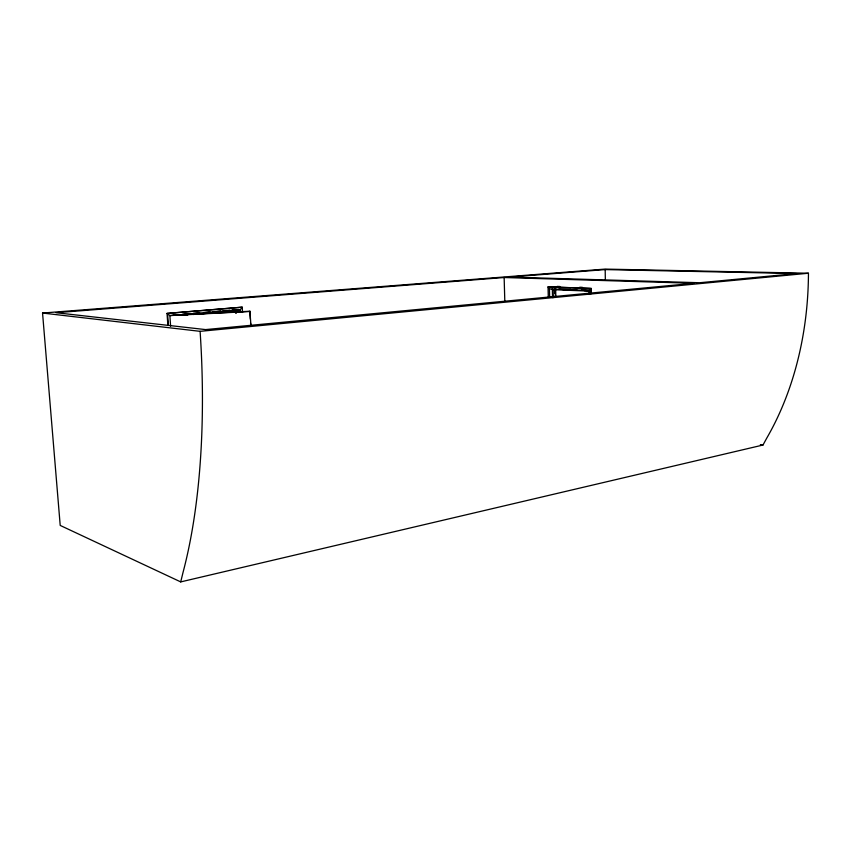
<?xml version="1.0" encoding="UTF-8"?>
<svg xmlns="http://www.w3.org/2000/svg" width="851" height="851" viewBox="0 0 851 851"><rect width="100%" height="100%" fill="white"/><g stroke="black" fill="none" stroke-linecap="round" stroke-linejoin="round"><path stroke-width="1.28" d="M180.71 581.903L183.114 572.095A388.375 139.362 83.6 0 0 200.102 331.337L808.45 273.235A272.809 194.911 87 0 1 766.879 437.903L762.985 445.03L180.71 581.903L60.208 525.429L42.55 313.051L605.008 269.097L808.45 273.235M589.137 294.457L589.062 290.478L591.222 288.404L591.317 293.68M555.341 296.095L555.192 289.468L553.044 289.67L553.214 297.627M173.274 314.721L175.87 314.498M173.53 314.987L176.136 314.764M182.657 314.21L190.486 313.54M193.092 313.328L199.613 312.774M203.517 312.434L210.037 311.881M212.644 311.657L220.473 310.998M223.079 310.775L229.6 310.221M232.206 309.998L240.376 309.583L242.237 307.179L167.041 313.381L167.86 325.316M212.527 312.53L220.398 311.86M223.026 311.636L229.589 311.072M232.206 310.849L237.142 310.424M183.922 315.264L187.869 314.923M193.124 314.476L238.791 310.562L238.716 309.445M504.143 277.522L56.028 312.711L205.591 329.592L693.863 283.287L504.143 277.522L504.813 301.392M605.178 269.586L509.834 277.075L699.713 282.734L796.493 273.554L605.178 269.586L605.348 280.202M173.657 315.136L249.896 311.243L251.002 326.05M250.162 311.487L169.881 315.583L167.041 313.381M557.171 286.404L559.83 286.5M579.754 287.234L582.403 287.34M591.222 288.404L548.044 286.872L548.289 297.478M558.937 288.904L570.83 289.372M581.403 289.787L589.328 290.106M590.594 293.755L590.498 288.468L548.044 286.872L549.459 288.904L589.062 290.478M554.512 289.446L555.192 289.468M563.107 289.787L577.606 290.361M584.19 290.627L589.466 290.84M552.363 289.638L589.934 291.148M237.791 310.647L236.142 310.509L236.301 313.157M42.55 313.051L200.102 331.337M760.368 444.626L762.985 445.03M170.604 326.178L169.881 315.583L240.376 309.583L240.535 312.232M168.37 325.284L167.562 313.434L242.237 307.179L242.546 312.466M235.514 310.498L235.674 313.157M249.896 311.243L250.354 319.168M250.588 323.135L250.737 325.773M554.49 288.457L554.597 293.414M552.342 288.649L552.533 297.595M549.459 288.904L549.629 296.861M555.66 288.468L555.831 296.403"/></g></svg>
